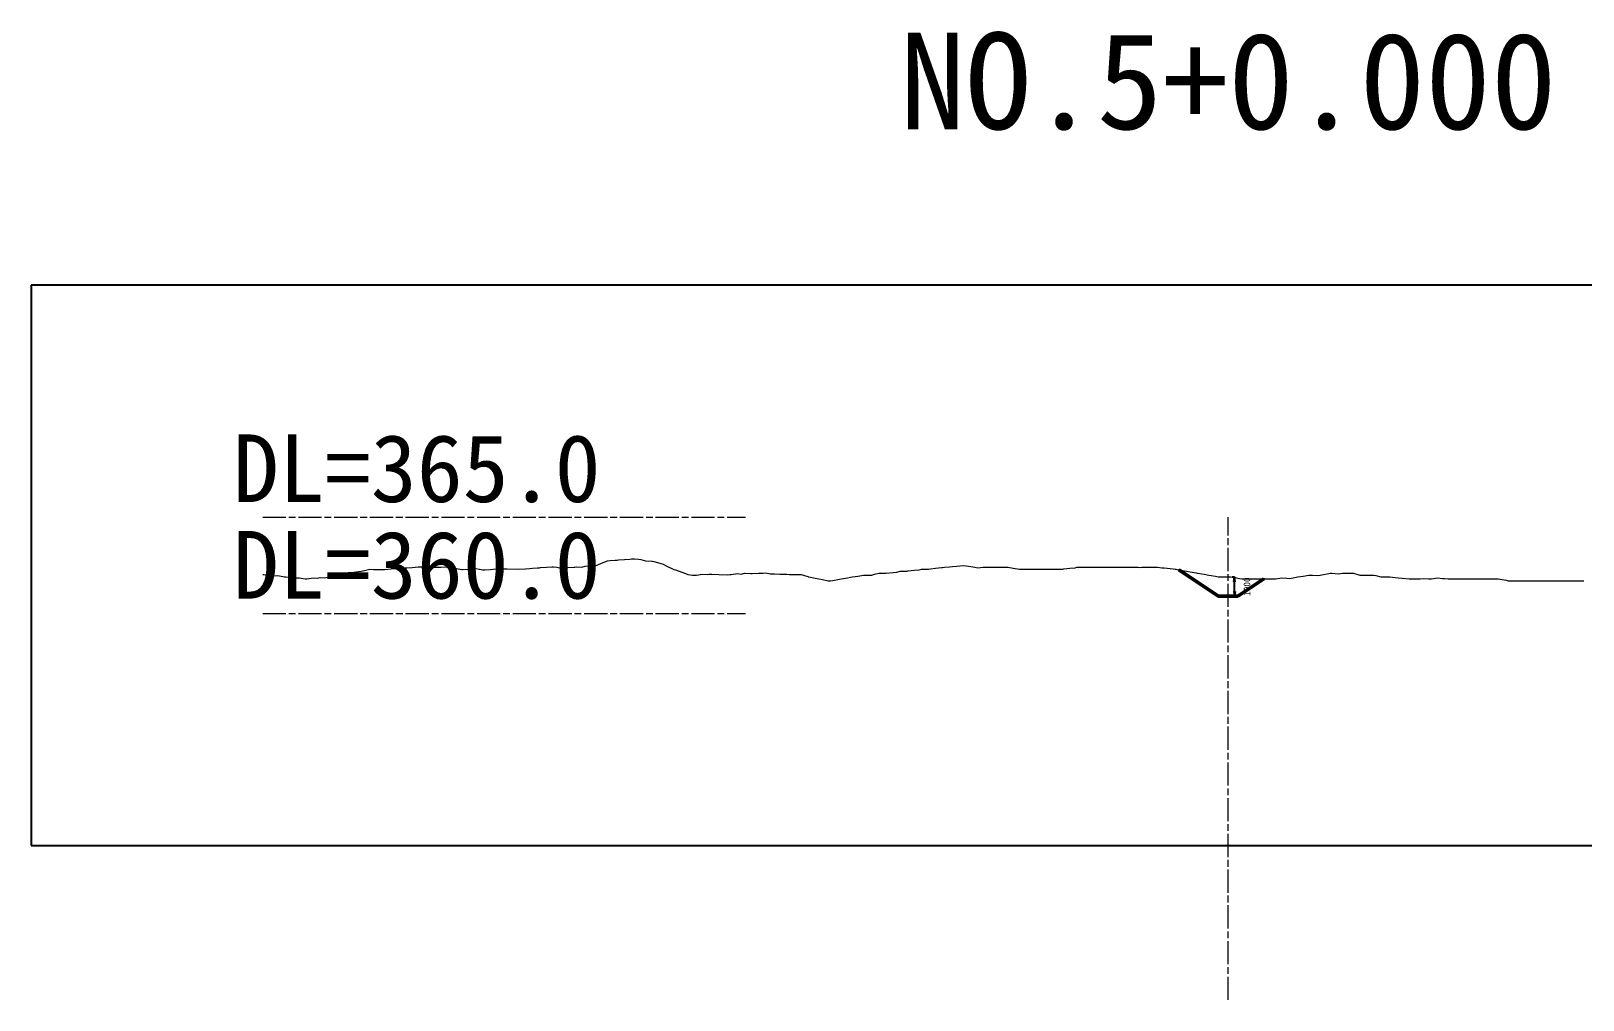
# Model space of a CAD drawing. Header units: millimetres. Extents: x 468560 to 900835, y -713847 to -431684.
# Drawn here: x 776335 to 856711, y -597847 to -547684 of the extents above; entities that cross this region are included whole.
import ezdxf

# ---------------------------------------------------------------- set-up
doc = ezdxf.new("R2010")
doc.units = ezdxf.units.MM
doc.header["$LTSCALE"] = 100
doc.linetypes.add('SXF_一点短鎖線', pattern=[9.25, 6, -1.5, 0.25, -1.5])
doc.linetypes.add('SXF_一点鎖線', pattern=[18.5, 12, -1.5, 3.5, -1.5])
for name, color, linetype, lineweight in [('D-BGD', 7, 'Continuous', 13), ('D-BMK', 2, 'SXF_一点短鎖線', 13), ('D-BMK-HTXT', 7, 'Continuous', 13), ('D-STR', 1, 'Continuous', 50), ('D-STR-WORK', 7, 'Continuous', 13)]:
    doc.layers.add(name, color=color, linetype=linetype, lineweight=lineweight)
doc.layers.add('横断ビュー', color=7, linetype='Continuous')
doc.styles.add('MS ゴシック', font='MS Gothic.ttf')
doc.styles.get("Standard").update_dxf_attribs({"font": 'txt', "bigfont": 'extfont2.shx'})

# ---------------------------------------------------------------- blocks, each defined once
blk = doc.blocks.new('AeccTickTriangle')
at = {"color": 0, "linetype": 'ByBlock', "lineweight": -2}
blk.add_lwpolyline([(3.05311331771918e-16, 0.6666666666666667), (-0.5773502691896256, -0.333333333333333), (0.5773502691896257, -0.3333333333333335)], close=True, dxfattribs=at)
at = {"color": 0, "linetype": 'ByBlock', "lineweight": -2, "const_width": 0.0625}
blk.add_lwpolyline([(-0.03125, 0, 1), (0.03125, 0, 1)], format="xyb", close=True, dxfattribs=at)
blk = doc.blocks.new('_Open')
at = {"color": 0, "linetype": 'ByBlock', "lineweight": -2}
for p, q in [((-1, 0.1666666666666667), (0, 0)), ((-1, -0.1666666666666667), (0, 0)), ((0, 0), (-1, 0))]:
    blk.add_line(p, q, dxfattribs=at)

msp = doc.modelspace()

# ---------------------------------------------------------------- linework, layer by layer
for p, q in [((838535.1085474049, -575946.9212090003), (838664.6378154822, -575946.9212090003)), ((838664.6378154822, -576696.9212090002), (838664.6378154822, -576196.9212090003)), ((838678.7125905282, -576946.9212090002), (838664.6378154822, -576946.9212090002))]:
    msp.add_line(p, q)
at = {"layer": 'D-BGD', "color": 7, "linetype": 'Continuous', "lineweight": 13}
for p, q in [((795547.2593270466, -575491.6623750329), (795711.1072840691, -575479.582627356)), ((795711.1072840691, -575479.582627356), (795805.2892730907, -575472.6390274242)), ((795805.2892730907, -575472.6390274242), (796077.3202632144, -575452.5834479704)), ((796077.3202632144, -575452.5834479704), (796382.0063525587, -575430.1203599498)), ((796382.0063525587, -575430.1203599498), (796443.5332423523, -575425.5842685848)), ((796443.5332423523, -575425.5842685848), (796550.571279034, -575417.692852065)), ((796550.571279034, -575417.692852065), (796809.7462214977, -575424.4170292988)), ((796809.7462214977, -575424.4170292988), (796958.7234320119, -575428.2821759805)), ((796958.7234320119, -575428.2821759805), (797175.959200643, -575433.9182602242)), ((797175.959200643, -575433.9182602242), (797535.44051148, -575443.2448410466)), ((797535.44051148, -575443.2448410466), (797542.1721797809, -575444.586730428)), ((797542.1721797809, -575444.586730428), (797553.8832310289, -575443.7233291045)), ((797553.8832310289, -575443.7233291045), (797908.3851589337, -575417.5875510499)), ((797908.3851589337, -575417.5875510499), (798112.1575909406, -575458.2075061053)), ((798112.1575909406, -575458.2075061053), (798274.5981380716, -575490.5883716643)), ((798274.5981380716, -575490.5883716643), (798557.1951830089, -575546.9212089926)), ((802302.9409086332, -575493.5973984376), (802570.4429909363, -575473.8757142946)), ((802570.4429909363, -575473.8757142946), (802669.153887786, -575476.4367240891)), ((802669.153887786, -575476.4367240891), (802725.8942266405, -575462.4150178209)), ((802725.8942266405, -575462.4150178209), (803035.3668669239, -575439.5990396738)), ((803035.3668669239, -575439.5990396738), (803302.6113061085, -575419.896350354)), ((803302.6113061085, -575419.896350354), (803401.5798460692, -575429.7605346441)), ((803401.5798460692, -575429.7605346441), (803573.7549429312, -575446.921209)), ((803573.7549429312, -575446.921209), (803767.7928252146, -575485.6006808951)), ((803767.7928252146, -575485.6006808951), (803879.3283855692, -575477.3776828796)), ((803879.3283855692, -575477.3776828796), (804134.0058043525, -575458.601501517)), ((804134.0058043525, -575458.601501517), (804456.0454650298, -575434.8590154201)), ((804456.0454650298, -575434.8590154201), (804500.2187834978, -575439.2617655694)), ((804500.2187834978, -575439.2617655694), (804577.0668949187, -575425.9366683587)), ((804577.0668949187, -575425.9366683587), (804866.4317626432, -575433.4441096187)), ((804866.4317626432, -575433.4441096187), (805032.7625444904, -575392.3403479457)), ((805032.7625444904, -575392.3403479457), (805232.6447417885, -575377.6039633676)), ((805232.6447417885, -575377.6039633676), (805580.3788469061, -575351.9671453983)), ((805580.3788469061, -575351.9671453983), (805598.8577209264, -575350.6047839746)), ((805598.8577209264, -575350.6047839746), (805609.4796239585, -575349.8216804788)), ((805609.4796239585, -575349.8216804788), (805965.0707000718, -575200.2900002003)), ((805965.0707000718, -575200.2900002003), (806186.1967034265, -575107.3030130118)), ((806186.1967034265, -575107.3030130118), (806331.2836792096, -575096.6064252108)), ((806331.2836792096, -575096.6064252108), (806583.6907988563, -575077.9976224452)), ((806583.6907988563, -575077.9976224452), (806697.4966583475, -575080.9502642527)), ((806697.4966583475, -575080.9502642527), (806762.9137828872, -575064.7843455523)), ((806762.9137828872, -575064.7843455523), (807063.7096375003, -575042.6080664471)), ((807063.7096375003, -575042.6080664471), (807339.6308623552, -575022.2656780854)), ((807339.6308623552, -575022.2656780854), (807429.9226166382, -575015.6088870615)), ((807429.9226166382, -575015.6088870615), (807587.0027508512, -575004.0280994773)), ((807587.0027508512, -575004.0280994773), (807796.1355957836, -575030.2982063591)), ((807796.1355957836, -575030.2982063591), (807916.3479418084, -575045.3986138552)), ((807916.3479418084, -575045.3986138552), (808162.3485749289, -575118.9551879466)), ((808162.3485749289, -575118.9551879466), (808493.0650212765, -575127.5354772955)), ((808493.0650212765, -575127.5354772955), (808528.5615540668, -575128.4564188644)), ((808528.5615540668, -575128.4564188644), (808590.3147028461, -575146.921209)), ((808590.3147028461, -575146.921209), (808894.7745332122, -575237.9576497898)), ((808894.7745332122, -575237.9576497898), (809069.7821007296, -575290.2866090462)), ((809069.7821007296, -575290.2866090462), (809260.9875123501, -575380.6129901409)), ((809260.9875123501, -575380.6129901409), (809593.6266548187, -575537.7533644438)), ((823177.0807197839, -575493.0597267225), (823487.7090873048, -575462.0994289964)), ((823487.7090873048, -575462.0994289964), (823543.2936989218, -575456.5593164116)), ((823543.2936989218, -575456.5593164116), (823639.9939825907, -575446.921209)), ((823639.9939825907, -575446.921209), (823909.5066780746, -575420.0589061081)), ((823909.5066780746, -575420.0589061081), (824064.4261667654, -575404.6180964559)), ((824064.4261667654, -575404.6180964559), (824275.7196572125, -575383.5584957972)), ((824275.7196572125, -575383.5584957972), (824641.1432462335, -575347.1367639303)), ((824641.1432462335, -575347.1367639303), (824641.9326363504, -575347.1949619874)), ((824641.9326363504, -575347.1949619874), (824643.3059345856, -575347.2962088808)), ((824643.3059345856, -575347.2962088808), (825008.1456155032, -575410.5576751828)), ((788335.1085474044, -575823.3807021677), (788386.8477012068, -575819.5662150383)), ((788386.8477012068, -575819.5662150383), (788524.0756631419, -575846.921209)), ((788524.0756631419, -575846.921209), (788753.0606803447, -575869.7441223264)), ((788753.0606803447, -575869.7441223264), (788884.6843195483, -575882.8630370349)), ((788884.6843195483, -575882.8630370349), (789119.2736594975, -575865.5678562745)), ((789119.2736594975, -575865.5678562745), (789461.4013990089, -575933.7675301284)), ((789461.4013990089, -575933.7675301284), (789485.4866386354, -575938.568676889)), ((789485.4866386354, -575938.568676889), (789527.3876151219, -575946.921209)), ((789527.3876151219, -575946.921209), (789851.6996177807, -575979.2453532517)), ((789851.6996177807, -575979.2453532517), (790038.1184784696, -575997.8257020935)), ((790038.1184784696, -575997.8257020935), (790217.9125969261, -575984.5703181177)), ((790217.9125969261, -575984.5703181177), (790530.6995671093, -576046.9212089926)), ((790530.6995671093, -576046.9212089926), (790584.125576064, -576052.2461738661)), ((790584.125576064, -576052.2461738661), (790614.8355579376, -576046.9212089926)), ((790614.8355579376, -576046.9212089926), (790950.3385552093, -575988.746584177)), ((790950.3385552093, -575988.746584177), (791191.5526373908, -576012.7883671597)), ((791191.5526373908, -576012.7883671597), (791316.5515343547, -575981.8985654488)), ((791316.5515343547, -575981.8985654488), (791534.0115191042, -575987.5404668748)), ((791534.0115191042, -575987.5404668748), (791768.2697168589, -575946.921209)), ((791768.2697168589, -575946.921209), (792084.9652806073, -575892.0077037364)), ((792084.9652806073, -575892.0077037364), (792344.9867963195, -575827.7510322332)), ((792344.9867963195, -575827.7510322332), (792537.3234710842, -575780.2206788361)), ((792537.3234710842, -575780.2206788361), (792781.4034509212, -575719.9034891427)), ((792781.4034509212, -575719.9034891427), (792921.7038757876, -575723.5435205251)), ((792921.7038757876, -575723.5435205251), (793441.3508726954, -575646.921209)), ((793441.3508726954, -575646.921209), (793498.4209552482, -575638.5061855912)), ((793498.4209552482, -575638.5061855912), (793513.8294092119, -575638.9059509858)), ((793513.8294092119, -575638.9059509858), (793540.6354230642, -575632.2816329151)), ((793540.6354230642, -575632.2816329151), (793880.0423883498, -575548.4071819186)), ((793880.0423883498, -575548.4071819186), (794075.1380347088, -575553.4688506499)), ((794075.1380347088, -575553.4688506499), (794246.2553674951, -575557.908412844)), ((794246.2553674951, -575557.908412844), (794543.9473750517, -575565.6318979934)), ((794543.9473750517, -575565.6318979934), (794612.4683466405, -575560.5801655054)), ((794612.4683466405, -575560.5801655054), (794651.8551141694, -575557.676362358)), ((794651.8551141694, -575557.676362358), (794978.6813257784, -575533.5809861198)), ((794978.6813257784, -575533.5809861198), (795228.57219363, -575515.1576948911)), ((795228.57219363, -575515.1576948911), (795344.8943049237, -575506.5818067342)), ((795344.8943049237, -575506.5818067342), (795547.2593270466, -575491.6623750329)), ((798557.1951830089, -575546.9212089926), (798640.8111172095, -575563.5891922787)), ((798640.8111172095, -575563.5891922787), (798688.8746704087, -575560.0456900895)), ((798688.8746704087, -575560.0456900895), (799007.0240963623, -575536.5900128931)), ((799007.0240963623, -575536.5900128931), (799265.5917498618, -575517.5270226151)), ((799265.5917498618, -575517.5270226151), (799373.2370755002, -575509.5908335075)), ((799373.2370755002, -575509.5908335075), (799560.5071349964, -575546.9212089926)), ((799560.5071349964, -575546.9212089926), (799739.4500546455, -575582.5916541219)), ((799739.4500546455, -575582.5916541219), (799842.3088293299, -575575.0083551556)), ((799842.3088293299, -575575.0083551556), (800105.6630337834, -575555.5924747363)), ((800105.6630337834, -575555.5924747363), (800419.0259087905, -575532.4896876812)), ((800419.0259087905, -575532.4896876812), (800471.8760129213, -575528.5932953581)), ((800471.8760129213, -575528.5932953581), (800563.8190869689, -575521.8147602156)), ((800563.8190869689, -575521.8147602156), (800838.0889920741, -575528.9305694625)), ((800838.0889920741, -575528.9305694625), (800995.7429882586, -575533.0208314434)), ((800995.7429882586, -575533.0208314434), (801567.1310389563, -575547.8452372551)), ((801567.1310389563, -575547.8452372551), (801572.4600677192, -575547.4523527548)), ((801572.4600677192, -575547.4523527548), (801936.7279294953, -575520.5965778232)), ((801936.7279294953, -575520.5965778232), (802149.1771471873, -575504.9336852804)), ((802149.1771471873, -575504.9336852804), (802302.9409086332, -575493.5973984376)), ((809593.6266548187, -575537.7533644438), (809627.2004915029, -575553.6138107553)), ((809627.2004915029, -575553.6138107553), (809646.4991801977, -575557.4608074203)), ((809646.4991801977, -575557.4608074203), (809717.9779774696, -575584.1034599617)), ((809717.9779774696, -575584.1034599617), (810223.2162596583, -575772.4234724939)), ((810223.2162596583, -575772.4234724939), (810359.6264497787, -575823.2683304995)), ((810359.6264497787, -575823.2683304995), (810596.9386068135, -575846.921209)), ((810596.9386068135, -575846.921209), (810725.8394289315, -575846.921209)), ((810725.8394289315, -575846.921209), (810799.933339119, -575846.921209)), ((810799.933339119, -575846.921209), (811092.0524080694, -575796.2691511065)), ((811092.0524080694, -575796.2691511065), (811376.6504185796, -575824.6350058094)), ((811376.6504185796, -575824.6350058094), (811458.2653872147, -575804.4662662521)), ((811458.2653872147, -575804.4662662521), (811600.2505588084, -575808.1500076279)), ((811600.2505588084, -575808.1500076279), (811953.3674980476, -575817.3114676923)), ((811953.3674980476, -575817.3114676923), (812430.7491616085, -575829.6969200969)), ((812430.7491616085, -575829.6969200969), (812530.0845775083, -575824.9505946338)), ((812530.0845775083, -575824.9505946338), (812603.562510781, -575821.4397603348)), ((812603.562510781, -575821.4397603348), (812923.1173037812, -575774.3211835995)), ((812923.1173037812, -575774.3211835995), (813106.8016569763, -575797.394592233)), ((813106.8016569763, -575797.394592233), (813289.3302829266, -575757.0236327574)), ((813289.3302829266, -575757.0236327574), (813606.8744627535, -575773.5007144138)), ((813606.8744627535, -575773.5007144138), (813655.5432620645, -575766.3244660646)), ((813655.5432620645, -575766.3244660646), (813683.518736437, -575769.8385898396)), ((813683.518736437, -575769.8385898396), (814021.7562412098, -575753.6773318723)), ((814021.7562412098, -575753.6773318723), (814260.235815905, -575742.2825874388)), ((814260.235815905, -575742.2825874388), (814387.9692203552, -575736.179383412)), ((814387.9692203552, -575736.179383412), (814610.186414741, -575786.241438739)), ((814610.186414741, -575786.241438739), (814754.182199493, -575789.9773445651)), ((814754.182199493, -575789.9773445651), (814836.9528953657, -575792.1247930229)), ((814836.9528953657, -575792.1247930229), (815120.3951786458, -575799.4785754904)), ((815120.3951786458, -575799.4785754904), (815413.6699748263, -575807.087458089)), ((815413.6699748263, -575807.087458089), (815486.6081577837, -575796.3326722234)), ((815486.6081577837, -575796.3326722234), (815613.4983667359, -575812.2719157785)), ((815613.4983667359, -575812.2719157785), (815852.8211369291, -575818.4810373411)), ((815852.8211369291, -575818.4810373411), (815990.3870542869, -575822.0501231551)), ((815990.3870542869, -575822.0501231551), (816219.034116067, -575827.9822682664)), ((816219.034116067, -575827.9822682664), (816567.104133755, -575932.0585778356)), ((816567.104133755, -575932.0585778356), (816585.2470952123, -575934.3375959173)), ((816585.2470952123, -575934.3375959173), (816616.8103187233, -575946.921209)), ((816616.8103187233, -575946.921209), (816951.4600743577, -576013.6302230731)), ((816951.4600743577, -576013.6302230731), (817143.8212132081, -576051.9754532874)), ((817143.8212132081, -576051.9754532874), (817317.6730534956, -576086.6310436875)), ((817317.6730534956, -576086.6310436875), (817620.1222707108, -576146.921209)), ((817620.1222707108, -576146.921209), (817683.8860326484, -576146.921209)), ((817683.8860326484, -576146.921209), (817720.5382926762, -576146.921209)), ((817720.5382926762, -576146.921209), (817856.2915298715, -576123.3822430074)), ((817856.2915298715, -576123.3822430074), (818297.2553721368, -576046.9212089926)), ((818297.2553721368, -576046.9212089926), (818416.3119909242, -576026.2773572654)), ((818416.3119909242, -576026.2773572654), (818623.4342226833, -575990.3633468896)), ((818623.4342226833, -575990.3633468896), (818782.5249700695, -575962.7777675763)), ((818782.5249700695, -575962.7777675763), (818873.9724516049, -575946.921209)), ((818873.9724516049, -575946.921209), (819148.7379492074, -575899.2781778872)), ((819148.7379492074, -575899.2781778872), (819450.6895310655, -575846.921209)), ((819450.6895310655, -575846.921209), (819514.9509283528, -575846.921209)), ((819514.9509283528, -575846.921209), (819626.7461746559, -575846.921209)), ((819626.7461746559, -575846.921209), (819881.1639074981, -575846.921209)), ((819881.1639074981, -575846.921209), (820027.4066105336, -575806.9874241948)), ((820027.4066105336, -575806.9874241948), (820247.376886636, -575746.921209)), ((820247.376886636, -575746.921209), (820604.1236899942, -575746.921209)), ((820604.1236899942, -575746.921209), (820613.5898657814, -575746.921209)), ((820613.5898657814, -575746.921209), (820630.0581266284, -575746.921209)), ((820630.0581266284, -575746.921209), (820979.8028449193, -575712.0621885732)), ((820979.8028449193, -575712.0621885732), (821180.8407694623, -575692.0247591212)), ((821180.8407694623, -575692.0247591212), (821346.0158240721, -575646.921209)), ((821346.0158240721, -575646.921209), (821633.3700786084, -575646.921209)), ((821633.3700786084, -575646.921209), (821712.22880321, -575646.921209)), ((821712.22880321, -575646.921209), (821757.5578489155, -575634.5434265882)), ((821757.5578489155, -575634.5434265882), (822078.4417823479, -575602.5609576479)), ((822078.4417823479, -575602.5609576479), (822334.2749283835, -575577.0620940551)), ((822334.2749283835, -575577.0620940551), (822444.6547614932, -575546.9212089926)), ((822444.6547614932, -575546.9212089926), (822636.6820306033, -575546.9212089926)), ((822636.6820306033, -575546.9212089926), (822810.8677406386, -575546.9212089926)), ((822810.8677406386, -575546.9212089926), (822910.9920078442, -575519.580761522)), ((822910.9920078442, -575519.580761522), (823177.0807197839, -575493.0597267225)), ((849178.2022389099, -575992.3118231446), (849439.9776631668, -576018.4029529989)), ((849439.9776631668, -576018.4029529989), (849544.4152180478, -576028.8122334555)), ((849544.4152180478, -576028.8122334555), (849726.104734078, -576046.9212089926)), ((849726.104734078, -576046.9212089926), (849910.6281972006, -576046.9212089926)), ((849910.6281972006, -576046.9212089926), (850016.6947426274, -576046.9212089926)), ((850016.6947426274, -576046.9212089926), (850276.8411763385, -576046.9212089926)), ((850276.8411763385, -576046.9212089926), (850593.4118220881, -576046.9212089926)), ((850593.4118220881, -576046.9212089926), (850643.0541554764, -576046.9212089926)), ((850643.0541554764, -576046.9212089926), (850729.416686073, -576046.9212089926)), ((850729.416686073, -576046.9212089926), (851009.2671346292, -576046.9212089926)), ((851009.2671346292, -576046.9212089926), (851170.1289015561, -576046.9212089926)), ((851170.1289015561, -576046.9212089926), (851375.4801137671, -576046.9212089926)), ((851375.4801137671, -576046.9212089926), (851732.7286380604, -576046.9212089926)), ((851732.7286380604, -576046.9212089926), (851741.6930929124, -576046.9212089926)), ((851741.6930929124, -576046.9212089926), (851746.8459810168, -576046.9212089926)), ((851746.8459810168, -576046.9212089926), (852107.9060720578, -576046.9212089926)), ((852107.9060720578, -576046.9212089926), (852323.5630604774, -576046.9212089926)), ((852323.5630604774, -576046.9212089926), (852736.0405900478, -576118.4428518042)), ((852736.0405900478, -576118.4428518042), (852840.332030341, -576146.921209)), ((852840.332030341, -576146.921209), (852900.280139938, -576146.921209)), ((852900.280139938, -576146.921209), (853206.5450094789, -576146.921209)), ((853206.5450094789, -576146.921209), (853476.9972194061, -576146.921209)), ((853476.9972194061, -576146.921209), (853572.7579886317, -576146.921209)), ((853572.7579886317, -576146.921209), (853739.3525420427, -576146.921209)), ((853739.3525420427, -576146.921209), (853938.9709677696, -576146.921209)), ((853938.9709677696, -576146.921209), (854053.7142988592, -576146.921209)), ((854053.7142988592, -576146.921209), (854305.1839469075, -576146.921209)), ((854305.1839469075, -576146.921209), (854630.4313783273, -576146.921209)), ((854630.4313783273, -576146.921209), (854671.3969260603, -576146.921209)), ((854671.3969260603, -576146.921209), (854742.6644940302, -576146.921209)), ((854742.6644940302, -576146.921209), (855037.6099051982, -576146.921209)), ((855037.6099051982, -576146.921209), (855207.1484577805, -576146.921209)), ((855207.1484577805, -576146.921209), (855403.8228843436, -576146.921209)), ((855403.8228843436, -576146.921209), (855745.9764460102, -576146.921209)), ((855745.9764460102, -576146.921209), (855770.0358634889, -576146.921209)), ((855770.0358634889, -576146.921209), (855783.8655372486, -576146.921209)), ((855783.8655372486, -576146.921209), (856136.2488426268, -576146.921209)), ((856136.2488426268, -576146.921209), (856360.5826167092, -576146.921209)), ((856360.5826167092, -576146.921209), (856502.4618217722, -576146.921209)), ((856502.4618217722, -576146.921209), (856749.2883980051, -576146.921209))]:
    msp.add_line(p, q, dxfattribs=at)
msp.add_lwpolyline([(825008.1456155032, -575410.5576751828), (825217.8603256941, -575446.921209), (825374.3585946411, -575474.0572648793), (825646.6178865731, -575446.921209), (825740.5715737864, -575437.5568545759), (825794.5774051547, -575446.921209), (826106.7845529243, -575446.921209), (826371.2944846153, -575446.921209), (826649.9298385456, -575446.921209), (826948.0115640834, -575446.921209), (827205.4234903529, -575491.5552133396), (827524.728643544, -575546.9212089926), (827571.6364694983, -575546.9212089926), (827653.2417905182, -575546.9212089926), (827937.8494486362, -575546.9212089926), (828101.4457230121, -575546.9212089926), (828304.0624277741, -575546.9212089926), (828656.5537425056, -575546.9212089926), (828670.2754069269, -575546.9212089926), (828678.1628024727, -575546.9212089926), (829036.4883860648, -575546.9212089926), (829254.8798819408, -575546.9212089926), (829402.7013652101, -575546.9212089926), (829659.8656945005, -575546.9212089926), (829768.9143443555, -575546.9212089926), (829831.596961394, -575529.8047711253), (830135.1273234934, -575499.5519308746), (830408.3140408695, -575472.3234385997), (830501.3403026387, -575446.921209), (830663.177646473, -575446.921209), (830867.5532817766, -575446.921209), (830985.0311203226, -575446.921209), (831233.7662609294, -575446.921209), (831561.7481997907, -575446.921209), (831599.9792400599, -575446.921209), (831666.4895984456, -575446.921209), (832138.4652792588, -575446.921209), (832669.8015504107, -575446.921209), (832698.6181774884, -575446.921209), (832715.1823587343, -575446.921209), (833064.8311566338, -575446.921209), (833291.8994381949, -575446.921209), (833431.0441357717, -575446.921209), (833673.1135023609, -575446.921209), (833797.257114917, -575459.2945902124), (833868.616517663, -575446.921209), (834163.4700940549, -575446.921209), (834445.3335971236, -575446.921209), (834529.6830732003, -575446.921209), (834676.4254543558, -575446.921209), (834895.8960523456, -575468.7958211303), (835022.0506765842, -575481.3696396723), (835489.3042269647, -575527.9407534152), (835598.7677560523, -575546.9212089926), (835628.3220106289, -575552.045776248), (835679.7374063283, -575560.9609614462), (835994.5349897668, -575615.545365937), (836175.4848355204, -575646.921209), (836360.7479689047, -575679.0449556261), (836683.0493582711, -575734.9304843992), (836726.96094805, -575742.5445453227), (836752.2019149885, -575746.921209), (837093.1739271879, -575806.0441350117), (837328.9189944565, -575846.921209), (837459.3869063333, -575869.5437247008), (837686.3613102362, -575908.9000073597), (837825.5998854786, -575933.0433143973), (837905.6360739172, -575946.921209), (838191.8128646165, -575946.921209), (838335.1085474044, -575946.921209), (838482.3531533852, -575946.921209), (838558.0258437619, -575960.0424937829), (838689.6732622162, -575982.8695303127), (838924.2388228998, -576023.542083472), (839059.0702328458, -576046.9212089926), (839290.4518020451, -576046.9212089926), (839635.7873123139, -576046.9212089926), (839656.6647811905, -576046.9212089926), (839692.9852142036, -576046.9212089926), (840022.8777603358, -576046.9212089926), (840212.5043917745, -576046.9212089926), (840389.0907394737, -576046.9212089926), (840696.297166191, -576046.9212089926), (840755.303718619, -576052.8023860678), (840789.2214712352, -576046.9212089926), (841121.5166977644, -575989.3027963713), (841365.9385506958, -576013.6642975435), (841487.7296769023, -576025.8032066748), (841699.6091181859, -575989.064318791), (841853.9426560551, -575962.3036169857), (841942.6556301638, -575946.921209), (842220.155635193, -575898.8040272966), (842519.3727096245, -575846.921209), (842586.3686143309, -575846.921209), (842702.9210701734, -575846.921209), (842952.5815934762, -575871.804847911), (843096.0897890851, -575846.921209), (843627.6177794859, -575754.7567822263), (843672.8068685457, -575746.921209), (843685.0075517669, -575746.921209), (843706.2330221459, -575746.921209), (844051.2205309048, -575781.3060788363), (844249.5239480138, -575746.921209), (844417.4335100427, -575746.921209), (844709.5449741334, -575746.921209), (844783.6464891955, -575754.3068994507), (844826.2410274744, -575758.5522927418), (845149.8594683334, -575846.921209), (845402.958106935, -575846.921209), (845516.0724474788, -575846.921209), (845712.8569261283, -575846.921209), (845882.2854266167, -575846.921209), (845979.6751863956, -575873.514957808), (846248.498405762, -575946.921209), (846556.3922658637, -575946.921209), (846614.7113849074, -575946.921209), (846716.1688781083, -575946.921209), (846980.9243640453, -575973.3093612939), (847133.1093453169, -575988.4776228741), (847347.1373431981, -576009.8097716048), (847709.826424785, -576045.9589553997), (847713.350322336, -576046.3101819083), (847719.4808301032, -576046.9212089926), (848079.5633014813, -576046.9212089926), (848286.5435042381, -576046.9212089926), (848445.7762806267, -576019.3110025302), (848722.7927820906, -576046.9212089926), (848811.9892597646, -576046.9212089926), (848863.2605837062, -576046.9212089926), (849178.2022389099, -575992.3118231446)], dxfattribs=at)
at = {"layer": 'D-BMK', "color": 2, "linetype": 'SXF_一点鎖線', "lineweight": 13, "true_color": 0xffff00}
for p, q in [((788335.1085474025, -572846.9212089973), (813335.1085474025, -572846.9212089973)), ((838335.1085474025, -597846.9212089973), (838335.1085474025, -572846.9212089973)), ((788335.1085474025, -577846.9212089973), (813335.1085474025, -577846.9212089973))]:
    msp.add_line(p, q, dxfattribs=at)
at = {"layer": 'D-STR', "color": 1, "linetype": 'Continuous', "lineweight": 50, "true_color": 0xff0000}
for p, q in [((837835.1085474044, -576946.921209), (835783.0351940915, -575578.8723067865)), ((837835.1085474044, -576946.921209), (835783.0351940915, -575578.8723067865)), ((838835.1085474044, -576946.921209), (840185.1085474119, -576046.9212089926)), ((838835.1085474044, -576946.921209), (840185.1085474119, -576046.9212089926)), ((838335.1085474044, -576946.921209), (837835.1085474044, -576946.921209)), ((838335.1085474044, -576946.921209), (837835.1085474044, -576946.921209)), ((838335.1085474044, -576946.921209), (838835.1085474044, -576946.921209)), ((838335.1085474044, -576946.921209), (838835.1085474044, -576946.921209))]:
    msp.add_line(p, q, dxfattribs=at)
at = {"layer": 'D-STR', "color": 30, "linetype": 'Continuous', "lineweight": 50}
for p, q in [((837835.1085474044, -576946.921209), (835783.0351940915, -575578.8723067865)), ((838835.1085474044, -576946.921209), (840185.1085474119, -576046.9212089926)), ((838335.1085474044, -576946.921209), (837835.1085474044, -576946.921209)), ((838335.1085474044, -576946.921209), (838835.1085474044, -576946.921209))]:
    msp.add_line(p, q, dxfattribs=at)
at = {"layer": 'D-STR-WORK', "color": 30, "linetype": 'Continuous', "lineweight": 13}
for points in [[(837810.1085474044, -576971.921209), (837810.1085474044, -576921.9212089926), (837860.1085474044, -576921.9212089926), (837860.1085474044, -576971.921209), (837810.1085474044, -576971.921209)], [(838810.1085474044, -576971.921209), (838810.1085474044, -576921.9212089926), (838860.1085474044, -576921.9212089926), (838860.1085474044, -576971.921209), (838810.1085474044, -576971.921209)]]:
    msp.add_lwpolyline(points, dxfattribs=at)
for centre in [(835783.0351940915, -575578.8723067865), (840185.1085474119, -576046.9212089926)]:
    msp.add_circle(centre, 25, dxfattribs=at)
at = {"layer": 'D-STR-WORK', "color": 7, "linetype": 'Continuous', "lineweight": 13}
for centre in [(835783.0351940915, -575578.8723067865), (835783.0351940915, -575578.8723067865), (835783.0351940915, -575578.8723067865), (835783.0351940915, -575578.8723067865), (840185.1085474119, -576046.9212089926), (840185.1085474119, -576046.9212089926), (840185.1085474119, -576046.9212089926), (840185.1085474119, -576046.9212089926), (837835.1085474044, -576946.921209), (837835.1085474044, -576946.921209), (837835.1085474044, -576946.921209), (837835.1085474044, -576946.921209), (837835.1085474044, -576946.921209), (838335.1085474044, -576946.921209), (838335.1085474044, -576946.921209), (838335.1085474044, -576946.921209), (838335.1085474044, -576946.921209), (838835.1085474044, -576946.921209), (838835.1085474044, -576946.921209), (838835.1085474044, -576946.921209), (838835.1085474044, -576946.921209), (838835.1085474044, -576946.921209)]:
    msp.add_circle(centre, 20, dxfattribs=at)
at = {"layer": '横断ビュー', "color": 3, "linetype": 'Continuous', "lineweight": -3}
for p, q in [((900335.1085474025, -560846.9212089973), (776335.1085474025, -560846.9212089973)), ((776335.1085474025, -560846.9212089973), (776335.1085474025, -589846.9212089973)), ((776335.1085474025, -589846.9212089973), (900335.1085474025, -589846.9212089973))]:
    msp.add_line(p, q, dxfattribs=at)

# ---------------------------------------------------------------- block references
at = {"xscale": 250, "yscale": 250, "zscale": 250}
for p, rotation in [((838664.6378154822, -575946.9212090003), 90), ((838664.6378154822, -576946.9212090002), 270)]:
    msp.add_blockref('_Open', p, dxfattribs=dict(at, rotation=rotation))
at = {"layer": 'D-STR-WORK', "color": 6, "linetype": 'Continuous', "lineweight": 13, "xscale": 99.99999999999997, "yscale": 99.99999999999997, "zscale": 99.99999999999997}
for p in [(837835.1085474044, -576946.921209), (837835.1085474044, -576946.921209), (838335.1085474044, -576946.921209)]:
    msp.add_blockref('AeccTickTriangle', p, dxfattribs=at)

# ---------------------------------------------------------------- texts
at = {"insert": (839309.6378154819, -576446.9212090003), "char_height": 350, "attachment_point": 5, "rotation": 90, "style": 'MS ゴシック'}
msp.add_mtext('\\A1;1000', dxfattribs=at)
at = {"layer": 'D-BMK-HTXT', "color": 7, "linetype": 'Continuous', "lineweight": 13}
for s, insert, char_height, attachment_point in [('{\\fMS Gothic|b0|i0|c128|p49;NO.5+0.000}', (838335.1085474025, -552846.9212089973), 5000, 8), ('{\\fMS Gothic|b0|i0|c128|p49;DL=365.0}', (805835.1085474025, -570346.9212089973), 3500, 6), ('{\\fMS Gothic|b0|i0|c128|p49;DL=360.0}', (805835.1085474025, -575346.9212089973), 3500, 6)]:
    msp.add_mtext(s, dxfattribs=dict(at, insert=insert, char_height=char_height, attachment_point=attachment_point))

doc.saveas('drawing.dxf')
